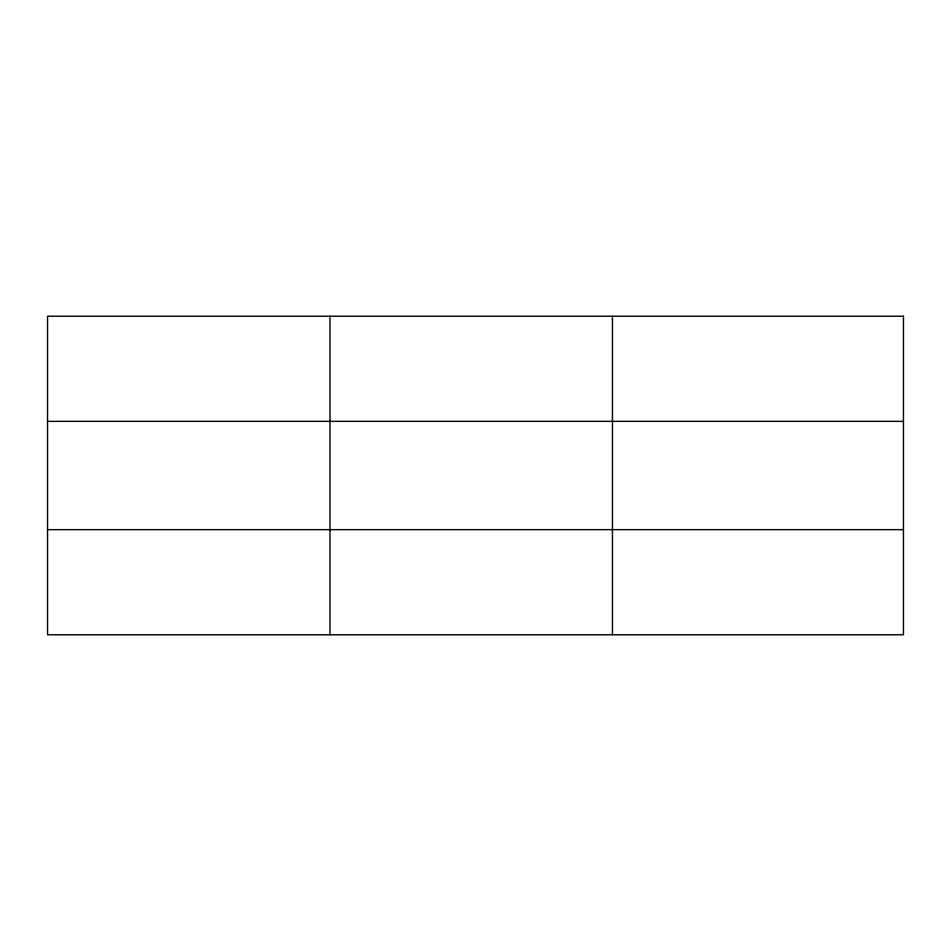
<?xml version="1.0" encoding="UTF-8"?>
<svg xmlns="http://www.w3.org/2000/svg" width="951" height="951" viewBox="0 0 951 951"><rect width="100%" height="100%" fill="white"/><g stroke="black" fill="none" stroke-linecap="round" stroke-linejoin="round"><path stroke-width="1.43" d="M329.997 634.769L329.997 316.231M612.444 634.769L612.444 316.231M47.55 421.352L903.45 421.352M47.55 529.648L903.45 529.648M903.45 316.231L903.45 634.769L47.55 634.769L47.55 316.231L903.45 316.231"/></g></svg>
